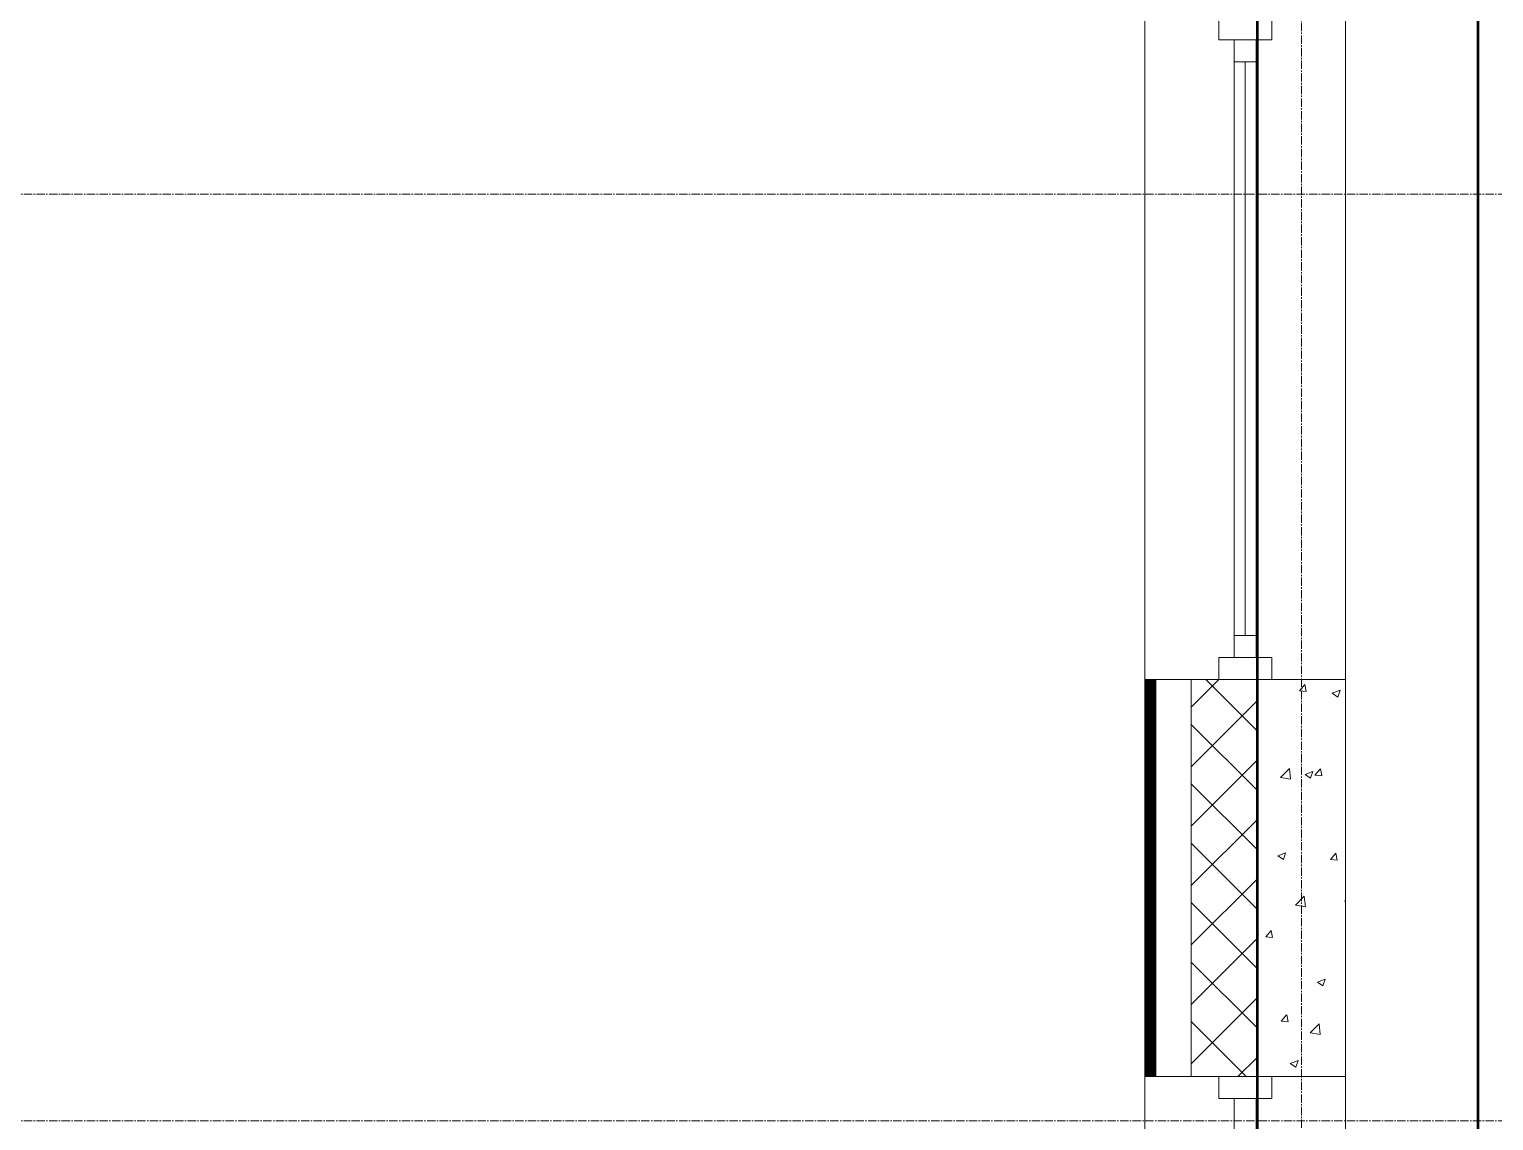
# Model space of a CAD drawing. Header units: millimetres. Extents: x -24360 to 609566, y -391049 to 148426.
# Drawn here: x -2885 to 436, y 72900 to 75374 of the extents above; entities that cross this region are included whole.
import ezdxf

# ---------------------------------------------------------------- set-up
doc = ezdxf.new("R2010")
doc.units = ezdxf.units.MM
doc.linetypes.add('CENTER2', pattern=[28.575, 19.05, -3.175, 3.175, -3.175])
for name, color, linetype, lineweight in [('A-Wall_Материал_Газоблок_Контур', 250, 'Continuous', 0), ('АР_Окна', 4, 'Continuous', 5), ('АР_Стены ПЕНОблок', 52, 'Continuous', 20), ('АР_Тонкая', 254, 'Continuous', 5), ('АР_Утеплитель', 31, 'Continuous', 0), ('АР_Штриховка', 8, 'Continuous', 0)]:
    doc.layers.add(name, color=color, linetype=linetype, lineweight=lineweight)
doc.layers.add('АР_Оси_РД_100', color=7, linetype='Continuous', lineweight=0, true_color=0x525252)
doc.layers.add('РД_Оси_100', color=7, linetype='Continuous', lineweight=0, true_color=0x525252)
doc.layers.add('КР_Балки-0.5', color=60, linetype='Continuous', lineweight=50, plot=False)

# ---------------------------------------------------------------- blocks, each defined once
blk = doc.blocks.new('СОШ_2200_АР_ОСИ_М100_28.05.24')
at = {"layer": 'АР_Оси_РД_100', "linetype": 'CENTER2'}
for p, q in [((0, -6155), (0, 139938.679)), ((-5954.958, 75000), (119910, 75000)), ((-5954.958, 72900), (95715.503, 72900))]:
    blk.add_line(p, q, dxfattribs=at)

msp = doc.modelspace()

# ---------------------------------------------------------------- linework, layer by layer
at = {"layer": 'A-Wall_Материал_Газоблок_Контур', "color": 18, "linetype": 'Continuous', "lineweight": 0, "true_color": 0x000000}
for p, q in [((-355, 75400), (-355, 73900)), ((100, 73900), (100, 75400)), ((-355, 73000), (-355, 70600)), ((100, 70600), (100, 73000))]:
    msp.add_line(p, q, dxfattribs=at)
at = {"layer": 'АР_Окна', "color": 18, "linetype": 'Continuous', "lineweight": 5, "true_color": 0x000000}
for p, q in [((-355, 75400), (-355, 73900)), ((100, 75400), (100, 73900)), ((-152.5, 75300), (-102.5, 75300)), ((-127.5, 75300), (-127.5, 74000)), ((-152.5, 74000), (-102.5, 74000)), ((-355, 73000), (-355, 70600)), ((-67.5, 73000), (-187.5, 73000)), ((-187.5, 73000), (-187.5, 72950)), ((-67.5, 72950), (-67.5, 73000)), ((100, 73000), (100, 70600)), ((-187.5, 72950), (-67.5, 72950)), ((-152.5, 72950), (-102.5, 72950)), ((-152.5, 70650), (-152.5, 72950)), ((-102.5, 72950), (-102.5, 70650))]:
    msp.add_line(p, q, dxfattribs=at)
for points in [[(-67.5, 75350), (-67.5, 75400), (-187.5, 75400), (-187.5, 75350)], [(-152.5, 75350), (-102.5, 75350), (-102.5, 73950), (-152.5, 73950)], [(-67.5, 73950), (-67.5, 73900), (-187.5, 73900), (-187.5, 73950)]]:
    msp.add_lwpolyline(points, close=True, dxfattribs=at)
at = {"layer": 'АР_Стены ПЕНОблок', "color": 18, "linetype": 'Continuous', "lineweight": 20, "true_color": 0x000000}
for p, q in [((100, 73900), (-100, 73900)), ((-100, 73900), (-100, 73000)), ((100, 73000), (100, 73900)), ((-100, 73000), (100, 73000))]:
    msp.add_line(p, q, dxfattribs=at)
at = {"layer": 'АР_Тонкая', "color": 18, "linetype": 'Continuous', "lineweight": 5, "true_color": 0x000000}
for p, q in [((-330, 73900), (-355, 73900)), ((-355, 73900), (-355, 73000)), ((-250, 73900), (-330, 73900)), ((-330, 73900), (-330, 73000)), ((-330, 73000), (-330, 73900)), ((-250, 73000), (-250, 73900)), ((-355, 73000), (-330, 73000)), ((-330, 73000), (-250, 73000))]:
    msp.add_line(p, q, dxfattribs=at)
at = {"layer": 'АР_Утеплитель', "color": 18, "linetype": 'Continuous', "lineweight": 0, "true_color": 0x000000}
for p, q in [((-100, 73900), (-250, 73900)), ((-250, 73900), (-250, 73000)), ((-100, 73000), (-100, 73900)), ((-250, 73000), (-100, 73000))]:
    msp.add_line(p, q, dxfattribs=at)
at = {"layer": 'АР_Штриховка', "color": 18, "linetype": 'Continuous', "lineweight": 0, "true_color": 0x000000}
for p, q in [((-355, 73899), (-330, 73899)), ((-355, 73898), (-330, 73898)), ((-355, 73897), (-330, 73897)), ((-355, 73896), (-330, 73896)), ((-355, 73895), (-330, 73895)), ((-355, 73894), (-330, 73894)), ((-355, 73893), (-330, 73893)), ((-250, 73837.113), (-187.113, 73900)), ((-100, 73783.001), (-216.998, 73900)), ((-355, 73892), (-330, 73892)), ((-355, 73891), (-330, 73891)), ((-355, 73890), (-330, 73890)), ((-355, 73889), (-330, 73889)), ((-355, 73888), (-330, 73888)), ((-355, 73887), (-330, 73887)), ((-355, 73886), (-330, 73886)), ((-355, 73885), (-330, 73885)), ((-355, 73884), (-330, 73884)), ((-355, 73883), (-330, 73883)), ((-355, 73882), (-330, 73882)), ((-355, 73881), (-330, 73881)), ((-355, 73880), (-330, 73880)), ((-355, 73879), (-330, 73879)), ((-355, 73878), (-330, 73878)), ((-355, 73877), (-330, 73877)), ((-355, 73876), (-330, 73876)), ((-355, 73875), (-330, 73875)), ((-355, 73874), (-330, 73874)), ((-355, 73873), (-330, 73873)), ((-355, 73872), (-330, 73872)), ((-355, 73871), (-330, 73871)), ((-355, 73870), (-330, 73870)), ((-355, 73869), (-330, 73869)), ((-355, 73868), (-330, 73868)), ((-355, 73867), (-330, 73867)), ((-355, 73866), (-330, 73866)), ((-355, 73865), (-330, 73865)), ((-355, 73864), (-330, 73864)), ((-355, 73863), (-330, 73863)), ((-355, 73862), (-330, 73862)), ((-355, 73861), (-330, 73861)), ((-355, 73860), (-330, 73860)), ((-4.63, 73873.97), (7.615, 73888.563)), ((-4.63, 73873.969), (10.552, 73872.641)), ((10.728, 73872.673), (7.791, 73888.595)), ((69.949, 73868.836), (82.584, 73860.314)), ((69.971, 73868.884), (87.755, 73875.711)), ((82.591, 73860.312), (87.741, 73875.661)), ((-355, 73859), (-330, 73859)), ((-355, 73858), (-330, 73858)), ((-355, 73857), (-330, 73857)), ((-355, 73856), (-330, 73856)), ((-355, 73855), (-330, 73855)), ((-355, 73854), (-330, 73854)), ((-355, 73853), (-330, 73853)), ((-355, 73852), (-330, 73852)), ((-355, 73851), (-330, 73851)), ((-355, 73850), (-330, 73850)), ((-355, 73849), (-330, 73849)), ((-355, 73848), (-330, 73848)), ((-355, 73847), (-330, 73847)), ((-355, 73846), (-330, 73846)), ((-355, 73845), (-330, 73845)), ((-355, 73844), (-330, 73844)), ((-355, 73843), (-330, 73843)), ((-355, 73842), (-330, 73842)), ((-355, 73841), (-330, 73841)), ((-355, 73840), (-330, 73840)), ((-355, 73839), (-330, 73839)), ((-355, 73838), (-330, 73838)), ((-355, 73837), (-330, 73837)), ((-355, 73836), (-330, 73836)), ((-355, 73835), (-330, 73835)), ((-355, 73834), (-330, 73834)), ((-355, 73833), (-330, 73833)), ((-355, 73832), (-330, 73832)), ((-355, 73831), (-330, 73831)), ((-355, 73830), (-330, 73830)), ((-355, 73829), (-330, 73829)), ((-355, 73828), (-330, 73828)), ((-355, 73827), (-330, 73827)), ((-250, 73702.409), (-100, 73852.409)), ((-355, 73826), (-330, 73826)), ((-355, 73825), (-330, 73825)), ((-355, 73824), (-330, 73824)), ((-355, 73823), (-330, 73823)), ((-355, 73822), (-330, 73822)), ((-355, 73821), (-330, 73821)), ((-355, 73820), (-330, 73820)), ((-355, 73819), (-330, 73819)), ((-355, 73818), (-330, 73818)), ((-355, 73817), (-330, 73817)), ((-355, 73816), (-330, 73816)), ((-355, 73815), (-330, 73815)), ((-355, 73814), (-330, 73814)), ((-355, 73813), (-330, 73813)), ((-355, 73812), (-330, 73812)), ((-355, 73811), (-330, 73811)), ((-355, 73810), (-330, 73810)), ((-355, 73809), (-330, 73809)), ((-355, 73808), (-330, 73808)), ((-355, 73807), (-330, 73807)), ((-355, 73806), (-330, 73806)), ((-355, 73805), (-330, 73805)), ((-355, 73804), (-330, 73804)), ((-355, 73803), (-330, 73803)), ((-355, 73802), (-330, 73802)), ((-355, 73801), (-330, 73801)), ((-355, 73800), (-330, 73800)), ((-355, 73799), (-330, 73799)), ((-355, 73798), (-330, 73798)), ((-355, 73797), (-330, 73797)), ((-355, 73796), (-330, 73796)), ((-355, 73795), (-330, 73795)), ((-355, 73794), (-330, 73794)), ((-100, 73648.298), (-250, 73798.298)), ((-355, 73793), (-330, 73793)), ((-355, 73792), (-330, 73792)), ((-355, 73791), (-330, 73791)), ((-355, 73790), (-330, 73790)), ((-355, 73789), (-330, 73789)), ((-355, 73788), (-330, 73788)), ((-355, 73787), (-330, 73787)), ((-355, 73786), (-330, 73786)), ((-355, 73785), (-330, 73785)), ((-355, 73784), (-330, 73784)), ((-355, 73783), (-330, 73783)), ((-355, 73782), (-330, 73782)), ((-355, 73781), (-330, 73781)), ((-355, 73780), (-330, 73780)), ((-355, 73779), (-330, 73779)), ((-355, 73778), (-330, 73778)), ((-355, 73777), (-330, 73777)), ((-355, 73776), (-330, 73776)), ((-355, 73775), (-330, 73775)), ((-355, 73774), (-330, 73774)), ((-355, 73773), (-330, 73773)), ((-355, 73772), (-330, 73772)), ((-355, 73771), (-330, 73771)), ((-355, 73770), (-330, 73770)), ((-355, 73769), (-330, 73769)), ((-355, 73768), (-330, 73768)), ((-355, 73767), (-330, 73767)), ((-355, 73766), (-330, 73766)), ((-355, 73765), (-330, 73765)), ((-355, 73764), (-330, 73764)), ((-355, 73763), (-330, 73763)), ((-355, 73762), (-330, 73762)), ((-355, 73761), (-330, 73761)), ((-355, 73760), (-330, 73760)), ((-355, 73759), (-330, 73759)), ((-355, 73758), (-330, 73758)), ((-355, 73757), (-330, 73757)), ((-355, 73756), (-330, 73756)), ((-355, 73755), (-330, 73755)), ((-355, 73754), (-330, 73754)), ((-355, 73753), (-330, 73753)), ((-355, 73752), (-330, 73752)), ((-355, 73751), (-330, 73751)), ((-355, 73750), (-330, 73750)), ((-355, 73749), (-330, 73749)), ((-355, 73748), (-330, 73748)), ((-355, 73747), (-330, 73747)), ((-355, 73746), (-330, 73746)), ((-355, 73745), (-330, 73745)), ((-355, 73744), (-330, 73744)), ((-355, 73743), (-330, 73743)), ((-355, 73742), (-330, 73742)), ((-355, 73741), (-330, 73741)), ((-355, 73740), (-330, 73740)), ((-355, 73739), (-330, 73739)), ((-355, 73738), (-330, 73738)), ((-355, 73737), (-330, 73737)), ((-355, 73736), (-330, 73736)), ((-355, 73735), (-330, 73735)), ((-355, 73734), (-330, 73734)), ((-355, 73733), (-330, 73733)), ((-355, 73732), (-330, 73732)), ((-355, 73731), (-330, 73731)), ((-355, 73730), (-330, 73730)), ((-355, 73729), (-330, 73729)), ((-355, 73728), (-330, 73728)), ((-355, 73727), (-330, 73727)), ((-355, 73726), (-330, 73726)), ((-355, 73725), (-330, 73725)), ((-355, 73724), (-330, 73724)), ((-355, 73723), (-330, 73723)), ((-355, 73722), (-330, 73722)), ((-355, 73721), (-330, 73721)), ((-355, 73720), (-330, 73720)), ((-355, 73719), (-330, 73719)), ((-355, 73718), (-330, 73718)), ((-355, 73717), (-330, 73717)), ((-355, 73716), (-330, 73716)), ((-355, 73715), (-330, 73715)), ((-355, 73714), (-330, 73714)), ((-355, 73713), (-330, 73713)), ((-355, 73712), (-330, 73712)), ((-355, 73711), (-330, 73711)), ((-355, 73710), (-330, 73710)), ((-355, 73709), (-330, 73709)), ((-355, 73708), (-330, 73708)), ((-355, 73707), (-330, 73707)), ((-355, 73706), (-330, 73706)), ((-355, 73705), (-330, 73705)), ((-355, 73704), (-330, 73704)), ((-355, 73703), (-330, 73703)), ((-355, 73702), (-330, 73702)), ((-355, 73701), (-330, 73701)), ((-355, 73700), (-330, 73700)), ((-355, 73699), (-330, 73699)), ((-355, 73698), (-330, 73698)), ((-355, 73697), (-330, 73697)), ((-355, 73696), (-330, 73696)), ((-355, 73695), (-330, 73695)), ((-355, 73694), (-330, 73694)), ((-250, 73567.705), (-100, 73717.705)), ((-47.272, 73677.775), (-27.488, 73698.394)), ((-24.636, 73674.276), (-27.442, 73698.399)), ((30.614, 73682.913), (42.859, 73697.506)), ((45.971, 73681.616), (43.034, 73697.538)), ((-355, 73693), (-330, 73693)), ((-355, 73692), (-330, 73692)), ((-355, 73691), (-330, 73691)), ((-355, 73690), (-330, 73690)), ((-355, 73689), (-330, 73689)), ((-355, 73688), (-330, 73688)), ((-355, 73687), (-330, 73687)), ((-355, 73686), (-330, 73686)), ((-355, 73685), (-330, 73685)), ((-355, 73684), (-330, 73684)), ((-355, 73683), (-330, 73683)), ((-355, 73682), (-330, 73682)), ((-355, 73681), (-330, 73681)), ((-355, 73680), (-330, 73680)), ((-355, 73679), (-330, 73679)), ((-355, 73678), (-330, 73678)), ((-355, 73677), (-330, 73677)), ((-355, 73676), (-330, 73676)), ((-355, 73675), (-330, 73675)), ((-355, 73674), (-330, 73674)), ((-355, 73673), (-330, 73673)), ((-355, 73672), (-330, 73672)), ((-355, 73671), (-330, 73671)), ((-355, 73670), (-330, 73670)), ((-355, 73669), (-330, 73669)), ((-355, 73668), (-330, 73668)), ((-355, 73667), (-330, 73667)), ((-355, 73666), (-330, 73666)), ((-355, 73665), (-330, 73665)), ((-355, 73664), (-330, 73664)), ((-355, 73663), (-330, 73663)), ((-355, 73662), (-330, 73662)), ((-355, 73661), (-330, 73661)), ((-100, 73513.594), (-250, 73663.594)), ((-47.238, 73677.704), (-24.648, 73674.2)), ((8.147, 73684.648), (20.782, 73676.126)), ((8.169, 73684.696), (25.953, 73691.523)), ((20.788, 73676.124), (25.939, 73691.473)), ((30.614, 73682.912), (45.796, 73681.584)), ((-355, 73660), (-330, 73660)), ((-355, 73659), (-330, 73659)), ((-355, 73658), (-330, 73658)), ((-355, 73657), (-330, 73657)), ((-355, 73656), (-330, 73656)), ((-355, 73655), (-330, 73655)), ((-355, 73654), (-330, 73654)), ((-355, 73653), (-330, 73653)), ((-355, 73652), (-330, 73652)), ((-355, 73651), (-330, 73651)), ((-355, 73650), (-330, 73650)), ((-355, 73649), (-330, 73649)), ((-355, 73648), (-330, 73648)), ((-355, 73647), (-330, 73647)), ((-355, 73646), (-330, 73646)), ((-355, 73645), (-330, 73645)), ((-355, 73644), (-330, 73644)), ((-355, 73643), (-330, 73643)), ((-355, 73642), (-330, 73642)), ((-355, 73641), (-330, 73641)), ((-355, 73640), (-330, 73640)), ((-355, 73639), (-330, 73639)), ((-355, 73638), (-330, 73638)), ((-355, 73637), (-330, 73637)), ((-355, 73636), (-330, 73636)), ((-355, 73635), (-330, 73635)), ((-355, 73634), (-330, 73634)), ((-355, 73633), (-330, 73633)), ((-355, 73632), (-330, 73632)), ((-355, 73631), (-330, 73631)), ((-355, 73630), (-330, 73630)), ((-355, 73629), (-330, 73629)), ((-355, 73628), (-330, 73628)), ((-355, 73627), (-330, 73627)), ((-355, 73626), (-330, 73626)), ((-355, 73625), (-330, 73625)), ((-355, 73624), (-330, 73624)), ((-355, 73623), (-330, 73623)), ((-355, 73622), (-330, 73622)), ((-355, 73621), (-330, 73621)), ((-355, 73620), (-330, 73620)), ((-355, 73619), (-330, 73619)), ((-355, 73618), (-330, 73618)), ((-355, 73617), (-330, 73617)), ((-355, 73616), (-330, 73616)), ((-355, 73615), (-330, 73615)), ((-355, 73614), (-330, 73614)), ((-355, 73613), (-330, 73613)), ((-355, 73612), (-330, 73612)), ((-355, 73611), (-330, 73611)), ((-355, 73610), (-330, 73610)), ((-355, 73609), (-330, 73609)), ((-355, 73608), (-330, 73608)), ((-355, 73607), (-330, 73607)), ((-355, 73606), (-330, 73606)), ((-355, 73605), (-330, 73605)), ((-355, 73604), (-330, 73604)), ((-355, 73603), (-330, 73603)), ((-355, 73602), (-330, 73602)), ((-355, 73601), (-330, 73601)), ((-355, 73600), (-330, 73600)), ((-355, 73599), (-330, 73599)), ((-355, 73598), (-330, 73598)), ((-355, 73597), (-330, 73597)), ((-355, 73596), (-330, 73596)), ((-355, 73595), (-330, 73595)), ((-355, 73594), (-330, 73594)), ((-355, 73593), (-330, 73593)), ((-355, 73592), (-330, 73592)), ((-355, 73591), (-330, 73591)), ((-355, 73590), (-330, 73590)), ((-355, 73589), (-330, 73589)), ((-355, 73588), (-330, 73588)), ((-355, 73587), (-330, 73587)), ((-355, 73586), (-330, 73586)), ((-355, 73585), (-330, 73585)), ((-355, 73584), (-330, 73584)), ((-355, 73583), (-330, 73583)), ((-355, 73582), (-330, 73582)), ((-355, 73581), (-330, 73581)), ((-355, 73580), (-330, 73580)), ((-355, 73579), (-330, 73579)), ((-355, 73578), (-330, 73578)), ((-355, 73577), (-330, 73577)), ((-355, 73576), (-330, 73576)), ((-355, 73575), (-330, 73575)), ((-355, 73574), (-330, 73574)), ((-355, 73573), (-330, 73573)), ((-355, 73572), (-330, 73572)), ((-355, 73571), (-330, 73571)), ((-355, 73570), (-330, 73570)), ((-355, 73569), (-330, 73569)), ((-355, 73568), (-330, 73568)), ((-355, 73567), (-330, 73567)), ((-355, 73566), (-330, 73566)), ((-355, 73565), (-330, 73565)), ((-355, 73564), (-330, 73564)), ((-355, 73563), (-330, 73563)), ((-355, 73562), (-330, 73562)), ((-355, 73561), (-330, 73561)), ((-250, 73433.001), (-100, 73583.001)), ((-355, 73560), (-330, 73560)), ((-355, 73559), (-330, 73559)), ((-355, 73558), (-330, 73558)), ((-355, 73557), (-330, 73557)), ((-355, 73556), (-330, 73556)), ((-355, 73555), (-330, 73555)), ((-355, 73554), (-330, 73554)), ((-355, 73553), (-330, 73553)), ((-355, 73552), (-330, 73552)), ((-355, 73551), (-330, 73551)), ((-355, 73550), (-330, 73550)), ((-355, 73549), (-330, 73549)), ((-355, 73548), (-330, 73548)), ((-355, 73547), (-330, 73547)), ((-355, 73546), (-330, 73546)), ((-355, 73545), (-330, 73545)), ((-355, 73544), (-330, 73544)), ((-355, 73543), (-330, 73543)), ((-355, 73542), (-330, 73542)), ((-355, 73541), (-330, 73541)), ((-355, 73540), (-330, 73540)), ((-355, 73539), (-330, 73539)), ((-355, 73538), (-330, 73538)), ((-355, 73537), (-330, 73537)), ((-355, 73536), (-330, 73536)), ((-355, 73535), (-330, 73535)), ((-355, 73534), (-330, 73534)), ((-355, 73533), (-330, 73533)), ((-355, 73532), (-330, 73532)), ((-355, 73531), (-330, 73531)), ((-355, 73530), (-330, 73530)), ((-355, 73529), (-330, 73529)), ((-355, 73528), (-330, 73528)), ((-100, 73378.89), (-250, 73528.89)), ((-355, 73527), (-330, 73527)), ((-355, 73526), (-330, 73526)), ((-355, 73525), (-330, 73525)), ((-355, 73524), (-330, 73524)), ((-355, 73523), (-330, 73523)), ((-355, 73522), (-330, 73522)), ((-355, 73521), (-330, 73521)), ((-355, 73520), (-330, 73520)), ((-355, 73519), (-330, 73519)), ((-355, 73518), (-330, 73518)), ((-355, 73517), (-330, 73517)), ((-355, 73516), (-330, 73516)), ((-355, 73515), (-330, 73515)), ((-355, 73514), (-330, 73514)), ((-355, 73513), (-330, 73513)), ((-355, 73512), (-330, 73512)), ((-355, 73511), (-330, 73511)), ((-355, 73510), (-330, 73510)), ((-355, 73509), (-330, 73509)), ((-355, 73508), (-330, 73508)), ((-355, 73507), (-330, 73507)), ((-355, 73506), (-330, 73506)), ((-355, 73505), (-330, 73505)), ((-355, 73504), (-330, 73504)), ((-355, 73503), (-330, 73503)), ((-355, 73502), (-330, 73502)), ((-355, 73501), (-330, 73501)), ((-355, 73500), (-330, 73500)), ((-355, 73499), (-330, 73499)), ((-355, 73498), (-330, 73498)), ((-355, 73497), (-330, 73497)), ((-355, 73496), (-330, 73496)), ((-355, 73495), (-330, 73495)), ((-53.655, 73500.46), (-41.02, 73491.938)), ((-53.633, 73500.508), (-35.849, 73507.334)), ((-41.014, 73491.936), (-35.863, 73507.285)), ((65.857, 73491.856), (78.102, 73506.449)), ((81.214, 73490.559), (78.277, 73506.481)), ((-355, 73494), (-330, 73494)), ((-355, 73493), (-330, 73493)), ((-355, 73492), (-330, 73492)), ((-355, 73491), (-330, 73491)), ((-355, 73490), (-330, 73490)), ((-355, 73489), (-330, 73489)), ((-355, 73488), (-330, 73488)), ((-355, 73487), (-330, 73487)), ((-355, 73486), (-330, 73486)), ((-355, 73485), (-330, 73485)), ((-355, 73484), (-330, 73484)), ((-355, 73483), (-330, 73483)), ((-355, 73482), (-330, 73482)), ((-355, 73481), (-330, 73481)), ((-355, 73480), (-330, 73480)), ((-355, 73479), (-330, 73479)), ((-355, 73478), (-330, 73478)), ((-355, 73477), (-330, 73477)), ((-355, 73476), (-330, 73476)), ((-355, 73475), (-330, 73475)), ((-355, 73474), (-330, 73474)), ((-355, 73473), (-330, 73473)), ((-355, 73472), (-330, 73472)), ((-355, 73471), (-330, 73471)), ((-355, 73470), (-330, 73470)), ((-355, 73469), (-330, 73469)), ((-355, 73468), (-330, 73468)), ((-355, 73467), (-330, 73467)), ((-355, 73466), (-330, 73466)), ((-355, 73465), (-330, 73465)), ((-355, 73464), (-330, 73464)), ((-355, 73463), (-330, 73463)), ((-355, 73462), (-330, 73462)), ((-355, 73461), (-330, 73461)), ((65.857, 73491.855), (81.039, 73490.527)), ((-355, 73460), (-330, 73460)), ((-355, 73459), (-330, 73459)), ((-355, 73458), (-330, 73458)), ((-355, 73457), (-330, 73457)), ((-355, 73456), (-330, 73456)), ((-355, 73455), (-330, 73455)), ((-355, 73454), (-330, 73454)), ((-355, 73453), (-330, 73453)), ((-355, 73452), (-330, 73452)), ((-355, 73451), (-330, 73451)), ((-355, 73450), (-330, 73450)), ((-355, 73449), (-330, 73449)), ((-355, 73448), (-330, 73448)), ((-355, 73447), (-330, 73447)), ((-355, 73446), (-330, 73446)), ((-355, 73445), (-330, 73445)), ((-355, 73444), (-330, 73444)), ((-355, 73443), (-330, 73443)), ((-355, 73442), (-330, 73442)), ((-355, 73441), (-330, 73441)), ((-355, 73440), (-330, 73440)), ((-355, 73439), (-330, 73439)), ((-355, 73438), (-330, 73438)), ((-355, 73437), (-330, 73437)), ((-355, 73436), (-330, 73436)), ((-355, 73435), (-330, 73435)), ((-355, 73434), (-330, 73434)), ((-355, 73433), (-330, 73433)), ((-355, 73432), (-330, 73432)), ((-355, 73431), (-330, 73431)), ((-355, 73430), (-330, 73430)), ((-355, 73429), (-330, 73429)), ((-355, 73428), (-330, 73428)), ((-250, 73298.298), (-100, 73448.298)), ((-355, 73427), (-330, 73427)), ((-355, 73426), (-330, 73426)), ((-355, 73425), (-330, 73425)), ((-355, 73424), (-330, 73424)), ((-355, 73423), (-330, 73423)), ((-355, 73422), (-330, 73422)), ((-355, 73421), (-330, 73421)), ((-355, 73420), (-330, 73420)), ((-355, 73419), (-330, 73419)), ((-355, 73418), (-330, 73418)), ((-355, 73417), (-330, 73417)), ((-355, 73416), (-330, 73416)), ((-355, 73415), (-330, 73415)), ((-355, 73414), (-330, 73414)), ((-355, 73413), (-330, 73413)), ((-355, 73412), (-330, 73412)), ((-355, 73411), (-330, 73411)), ((-355, 73410), (-330, 73410)), ((-355, 73409), (-330, 73409)), ((-355, 73408), (-330, 73408)), ((-355, 73407), (-330, 73407)), ((-355, 73406), (-330, 73406)), ((-355, 73405), (-330, 73405)), ((-355, 73404), (-330, 73404)), ((-355, 73403), (-330, 73403)), ((-355, 73402), (-330, 73402)), ((-355, 73401), (-330, 73401)), ((-355, 73400), (-330, 73400)), ((-355, 73399), (-330, 73399)), ((-355, 73398), (-330, 73398)), ((-355, 73397), (-330, 73397)), ((-355, 73396), (-330, 73396)), ((-355, 73395), (-330, 73395)), ((-13.597, 73388.306), (6.187, 73408.925)), ((9.038, 73384.808), (6.232, 73408.93)), ((97.96, 73398.195), (100, 73396.819)), ((97.981, 73398.242), (100, 73399.017)), ((-355, 73394), (-330, 73394)), ((-355, 73393), (-330, 73393)), ((-355, 73392), (-330, 73392)), ((-355, 73391), (-330, 73391)), ((-355, 73390), (-330, 73390)), ((-355, 73389), (-330, 73389)), ((-355, 73388), (-330, 73388)), ((-355, 73387), (-330, 73387)), ((-355, 73386), (-330, 73386)), ((-355, 73385), (-330, 73385)), ((-355, 73384), (-330, 73384)), ((-355, 73383), (-330, 73383)), ((-355, 73382), (-330, 73382)), ((-355, 73381), (-330, 73381)), ((-355, 73380), (-330, 73380)), ((-355, 73379), (-330, 73379)), ((-355, 73378), (-330, 73378)), ((-355, 73377), (-330, 73377)), ((-355, 73376), (-330, 73376)), ((-355, 73375), (-330, 73375)), ((-355, 73374), (-330, 73374)), ((-355, 73373), (-330, 73373)), ((-355, 73372), (-330, 73372)), ((-355, 73371), (-330, 73371)), ((-355, 73370), (-330, 73370)), ((-355, 73369), (-330, 73369)), ((-355, 73368), (-330, 73368)), ((-355, 73367), (-330, 73367)), ((-355, 73366), (-330, 73366)), ((-355, 73365), (-330, 73365)), ((-355, 73364), (-330, 73364)), ((-355, 73363), (-330, 73363)), ((-355, 73362), (-330, 73362)), ((-100, 73244.186), (-250, 73394.186)), ((-13.563, 73388.235), (9.027, 73384.732)), ((-355, 73361), (-330, 73361)), ((-355, 73360), (-330, 73360)), ((-355, 73359), (-330, 73359)), ((-355, 73358), (-330, 73358)), ((-355, 73357), (-330, 73357)), ((-355, 73356), (-330, 73356)), ((-355, 73355), (-330, 73355)), ((-355, 73354), (-330, 73354)), ((-355, 73353), (-330, 73353)), ((-355, 73352), (-330, 73352)), ((-355, 73351), (-330, 73351)), ((-355, 73350), (-330, 73350)), ((-355, 73349), (-330, 73349)), ((-355, 73348), (-330, 73348)), ((-355, 73347), (-330, 73347)), ((-355, 73346), (-330, 73346)), ((-355, 73345), (-330, 73345)), ((-355, 73344), (-330, 73344)), ((-355, 73343), (-330, 73343)), ((-355, 73342), (-330, 73342)), ((-355, 73341), (-330, 73341)), ((-355, 73340), (-330, 73340)), ((-355, 73339), (-330, 73339)), ((-355, 73338), (-330, 73338)), ((-355, 73337), (-330, 73337)), ((-355, 73336), (-330, 73336)), ((-355, 73335), (-330, 73335)), ((-355, 73334), (-330, 73334)), ((-355, 73333), (-330, 73333)), ((-355, 73332), (-330, 73332)), ((-355, 73331), (-330, 73331)), ((-355, 73330), (-330, 73330)), ((-355, 73329), (-330, 73329)), ((-81.084, 73316.738), (-68.839, 73331.331)), ((-65.727, 73315.442), (-68.664, 73331.363)), ((-355, 73328), (-330, 73328)), ((-355, 73327), (-330, 73327)), ((-355, 73326), (-330, 73326)), ((-355, 73325), (-330, 73325)), ((-355, 73324), (-330, 73324)), ((-355, 73323), (-330, 73323)), ((-355, 73322), (-330, 73322)), ((-355, 73321), (-330, 73321)), ((-355, 73320), (-330, 73320)), ((-355, 73319), (-330, 73319)), ((-355, 73318), (-330, 73318)), ((-355, 73317), (-330, 73317)), ((-355, 73316), (-330, 73316)), ((-355, 73315), (-330, 73315)), ((-355, 73314), (-330, 73314)), ((-355, 73313), (-330, 73313)), ((-355, 73312), (-330, 73312)), ((-355, 73311), (-330, 73311)), ((-355, 73310), (-330, 73310)), ((-355, 73309), (-330, 73309)), ((-355, 73308), (-330, 73308)), ((-355, 73307), (-330, 73307)), ((-355, 73306), (-330, 73306)), ((-355, 73305), (-330, 73305)), ((-355, 73304), (-330, 73304)), ((-355, 73303), (-330, 73303)), ((-355, 73302), (-330, 73302)), ((-355, 73301), (-330, 73301)), ((-355, 73300), (-330, 73300)), ((-355, 73299), (-330, 73299)), ((-355, 73298), (-330, 73298)), ((-355, 73297), (-330, 73297)), ((-355, 73296), (-330, 73296)), ((-355, 73295), (-330, 73295)), ((-250, 73163.594), (-100, 73313.594)), ((-100, 73322.245), (-97.651, 73323.146)), ((-100, 73316.139), (-97.665, 73323.097)), ((-81.084, 73316.738), (-65.902, 73315.409)), ((-355, 73294), (-330, 73294)), ((-355, 73293), (-330, 73293)), ((-355, 73292), (-330, 73292)), ((-355, 73291), (-330, 73291)), ((-355, 73290), (-330, 73290)), ((-355, 73289), (-330, 73289)), ((-355, 73288), (-330, 73288)), ((-355, 73287), (-330, 73287)), ((-355, 73286), (-330, 73286)), ((-355, 73285), (-330, 73285)), ((-355, 73284), (-330, 73284)), ((-355, 73283), (-330, 73283)), ((-355, 73282), (-330, 73282)), ((-355, 73281), (-330, 73281)), ((-355, 73280), (-330, 73280)), ((-355, 73279), (-330, 73279)), ((-355, 73278), (-330, 73278)), ((-355, 73277), (-330, 73277)), ((-355, 73276), (-330, 73276)), ((-355, 73275), (-330, 73275)), ((-355, 73274), (-330, 73274)), ((-355, 73273), (-330, 73273)), ((-355, 73272), (-330, 73272)), ((-355, 73271), (-330, 73271)), ((-355, 73270), (-330, 73270)), ((-355, 73269), (-330, 73269)), ((-355, 73268), (-330, 73268)), ((-355, 73267), (-330, 73267)), ((-355, 73266), (-330, 73266)), ((-355, 73265), (-330, 73265)), ((-355, 73264), (-330, 73264)), ((-355, 73263), (-330, 73263)), ((-355, 73262), (-330, 73262)), ((-355, 73261), (-330, 73261)), ((-355, 73260), (-330, 73260)), ((-355, 73259), (-330, 73259)), ((-355, 73258), (-330, 73258)), ((-355, 73257), (-330, 73257)), ((-355, 73256), (-330, 73256)), ((-355, 73255), (-330, 73255)), ((-355, 73254), (-330, 73254)), ((-355, 73253), (-330, 73253)), ((-355, 73252), (-330, 73252)), ((-355, 73251), (-330, 73251)), ((-355, 73250), (-330, 73250)), ((-355, 73249), (-330, 73249)), ((-355, 73248), (-330, 73248)), ((-355, 73247), (-330, 73247)), ((-355, 73246), (-330, 73246)), ((-355, 73245), (-330, 73245)), ((-355, 73244), (-330, 73244)), ((-355, 73243), (-330, 73243)), ((-355, 73242), (-330, 73242)), ((-355, 73241), (-330, 73241)), ((-355, 73240), (-330, 73240)), ((-355, 73239), (-330, 73239)), ((-355, 73238), (-330, 73238)), ((-355, 73237), (-330, 73237)), ((-355, 73236), (-330, 73236)), ((-355, 73235), (-330, 73235)), ((-355, 73234), (-330, 73234)), ((-355, 73233), (-330, 73233)), ((-355, 73232), (-330, 73232)), ((-355, 73231), (-330, 73231)), ((-355, 73230), (-330, 73230)), ((-355, 73229), (-330, 73229)), ((-100, 73109.482), (-250, 73259.482)), ((-355, 73228), (-330, 73228)), ((-355, 73227), (-330, 73227)), ((-355, 73226), (-330, 73226)), ((-355, 73225), (-330, 73225)), ((-355, 73224), (-330, 73224)), ((-355, 73223), (-330, 73223)), ((-355, 73222), (-330, 73222)), ((-355, 73221), (-330, 73221)), ((-355, 73220), (-330, 73220)), ((-355, 73219), (-330, 73219)), ((-355, 73218), (-330, 73218)), ((-355, 73217), (-330, 73217)), ((-355, 73216), (-330, 73216)), ((-355, 73215), (-330, 73215)), ((-355, 73214), (-330, 73214)), ((-355, 73213), (-330, 73213)), ((-355, 73212), (-330, 73212)), ((-355, 73211), (-330, 73211)), ((-355, 73210), (-330, 73210)), ((-355, 73209), (-330, 73209)), ((-355, 73208), (-330, 73208)), ((-355, 73207), (-330, 73207)), ((-355, 73206), (-330, 73206)), ((-355, 73205), (-330, 73205)), ((-355, 73204), (-330, 73204)), ((-355, 73203), (-330, 73203)), ((-355, 73202), (-330, 73202)), ((-355, 73201), (-330, 73201)), ((-355, 73200), (-330, 73200)), ((-355, 73199), (-330, 73199)), ((-355, 73198), (-330, 73198)), ((-355, 73197), (-330, 73197)), ((-355, 73196), (-330, 73196)), ((36.158, 73214.007), (48.792, 73205.485)), ((36.179, 73214.054), (53.964, 73220.881)), ((48.799, 73205.483), (53.949, 73220.832)), ((-355, 73195), (-330, 73195)), ((-355, 73194), (-330, 73194)), ((-355, 73193), (-330, 73193)), ((-355, 73192), (-330, 73192)), ((-355, 73191), (-330, 73191)), ((-355, 73190), (-330, 73190)), ((-355, 73189), (-330, 73189)), ((-355, 73188), (-330, 73188)), ((-355, 73187), (-330, 73187)), ((-355, 73186), (-330, 73186)), ((-355, 73185), (-330, 73185)), ((-355, 73184), (-330, 73184)), ((-355, 73183), (-330, 73183)), ((-355, 73182), (-330, 73182)), ((-355, 73181), (-330, 73181)), ((-355, 73180), (-330, 73180)), ((-355, 73179), (-330, 73179)), ((-355, 73178), (-330, 73178)), ((-355, 73177), (-330, 73177)), ((-355, 73176), (-330, 73176)), ((-355, 73175), (-330, 73175)), ((-355, 73174), (-330, 73174)), ((-355, 73173), (-330, 73173)), ((-355, 73172), (-330, 73172)), ((-355, 73171), (-330, 73171)), ((-355, 73170), (-330, 73170)), ((-355, 73169), (-330, 73169)), ((-355, 73168), (-330, 73168)), ((-355, 73167), (-330, 73167)), ((-355, 73166), (-330, 73166)), ((-355, 73165), (-330, 73165)), ((-355, 73164), (-330, 73164)), ((-355, 73163), (-330, 73163)), ((-250, 73028.89), (-100, 73178.89)), ((-355, 73162), (-330, 73162)), ((-355, 73161), (-330, 73161)), ((-355, 73160), (-330, 73160)), ((-355, 73159), (-330, 73159)), ((-355, 73158), (-330, 73158)), ((-355, 73157), (-330, 73157)), ((-355, 73156), (-330, 73156)), ((-355, 73155), (-330, 73155)), ((-355, 73154), (-330, 73154)), ((-355, 73153), (-330, 73153)), ((-355, 73152), (-330, 73152)), ((-355, 73151), (-330, 73151)), ((-355, 73150), (-330, 73150)), ((-355, 73149), (-330, 73149)), ((-355, 73148), (-330, 73148)), ((-355, 73147), (-330, 73147)), ((-355, 73146), (-330, 73146)), ((-355, 73145), (-330, 73145)), ((-355, 73144), (-330, 73144)), ((-355, 73143), (-330, 73143)), ((-355, 73142), (-330, 73142)), ((-355, 73141), (-330, 73141)), ((-355, 73140), (-330, 73140)), ((-355, 73139), (-330, 73139)), ((-355, 73138), (-330, 73138)), ((-355, 73137), (-330, 73137)), ((-355, 73136), (-330, 73136)), ((-355, 73135), (-330, 73135)), ((-355, 73134), (-330, 73134)), ((-355, 73133), (-330, 73133)), ((-355, 73132), (-330, 73132)), ((-355, 73131), (-330, 73131)), ((-355, 73130), (-330, 73130)), ((-355, 73129), (-330, 73129)), ((-45.841, 73125.681), (-33.596, 73140.275)), ((-30.484, 73124.385), (-33.421, 73140.306)), ((-355, 73128), (-330, 73128)), ((-355, 73127), (-330, 73127)), ((-355, 73126), (-330, 73126)), ((-355, 73125), (-330, 73125)), ((-355, 73124), (-330, 73124)), ((-355, 73123), (-330, 73123)), ((-355, 73122), (-330, 73122)), ((-355, 73121), (-330, 73121)), ((-355, 73120), (-330, 73120)), ((-355, 73119), (-330, 73119)), ((-355, 73118), (-330, 73118)), ((-355, 73117), (-330, 73117)), ((-355, 73116), (-330, 73116)), ((-355, 73115), (-330, 73115)), ((-355, 73114), (-330, 73114)), ((-355, 73113), (-330, 73113)), ((-355, 73112), (-330, 73112)), ((-355, 73111), (-330, 73111)), ((-355, 73110), (-330, 73110)), ((-355, 73109), (-330, 73109)), ((-355, 73108), (-330, 73108)), ((-355, 73107), (-330, 73107)), ((-355, 73106), (-330, 73106)), ((-355, 73105), (-330, 73105)), ((-355, 73104), (-330, 73104)), ((-355, 73103), (-330, 73103)), ((-355, 73102), (-330, 73102)), ((-355, 73101), (-330, 73101)), ((-355, 73100), (-330, 73100)), ((-355, 73099), (-330, 73099)), ((-355, 73098), (-330, 73098)), ((-355, 73097), (-330, 73097)), ((-355, 73096), (-330, 73096)), ((-125.221, 73000), (-250, 73124.778)), ((-45.841, 73125.681), (-30.659, 73124.353)), ((20.078, 73098.838), (39.862, 73119.457)), ((20.112, 73098.767), (42.701, 73095.264)), ((42.713, 73095.34), (39.907, 73119.462)), ((-355, 73095), (-330, 73095)), ((-355, 73094), (-330, 73094)), ((-355, 73093), (-330, 73093)), ((-355, 73092), (-330, 73092)), ((-355, 73091), (-330, 73091)), ((-355, 73090), (-330, 73090)), ((-355, 73089), (-330, 73089)), ((-355, 73088), (-330, 73088)), ((-355, 73087), (-330, 73087)), ((-355, 73086), (-330, 73086)), ((-355, 73085), (-330, 73085)), ((-355, 73084), (-330, 73084)), ((-355, 73083), (-330, 73083)), ((-355, 73082), (-330, 73082)), ((-355, 73081), (-330, 73081)), ((-355, 73080), (-330, 73080)), ((-355, 73079), (-330, 73079)), ((-355, 73078), (-330, 73078)), ((-355, 73077), (-330, 73077)), ((-355, 73076), (-330, 73076)), ((-355, 73075), (-330, 73075)), ((-355, 73074), (-330, 73074)), ((-355, 73073), (-330, 73073)), ((-355, 73072), (-330, 73072)), ((-355, 73071), (-330, 73071)), ((-355, 73070), (-330, 73070)), ((-355, 73069), (-330, 73069)), ((-355, 73068), (-330, 73068)), ((-355, 73067), (-330, 73067)), ((-355, 73066), (-330, 73066)), ((-355, 73065), (-330, 73065)), ((-355, 73064), (-330, 73064)), ((-355, 73063), (-330, 73063)), ((-355, 73062), (-330, 73062)), ((-355, 73061), (-330, 73061)), ((-355, 73060), (-330, 73060)), ((-355, 73059), (-330, 73059)), ((-355, 73058), (-330, 73058)), ((-355, 73057), (-330, 73057)), ((-355, 73056), (-330, 73056)), ((-355, 73055), (-330, 73055)), ((-355, 73054), (-330, 73054)), ((-355, 73053), (-330, 73053)), ((-355, 73052), (-330, 73052)), ((-355, 73051), (-330, 73051)), ((-355, 73050), (-330, 73050)), ((-355, 73049), (-330, 73049)), ((-355, 73048), (-330, 73048)), ((-355, 73047), (-330, 73047)), ((-355, 73046), (-330, 73046)), ((-355, 73045), (-330, 73045)), ((-355, 73044), (-330, 73044)), ((-355, 73043), (-330, 73043)), ((-355, 73042), (-330, 73042)), ((-355, 73041), (-330, 73041)), ((-355, 73040), (-330, 73040)), ((-355, 73039), (-330, 73039)), ((-355, 73038), (-330, 73038)), ((-355, 73037), (-330, 73037)), ((-355, 73036), (-330, 73036)), ((-355, 73035), (-330, 73035)), ((-355, 73034), (-330, 73034)), ((-355, 73033), (-330, 73033)), ((-355, 73032), (-330, 73032)), ((-355, 73031), (-330, 73031)), ((-355, 73030), (-330, 73030)), ((-144.186, 73000), (-100, 73044.186)), ((-25.644, 73029.819), (-13.01, 73021.297)), ((-25.623, 73029.866), (-7.839, 73036.693)), ((-13.003, 73021.295), (-7.853, 73036.644)), ((-355, 73029), (-330, 73029)), ((-355, 73028), (-330, 73028)), ((-355, 73027), (-330, 73027)), ((-355, 73026), (-330, 73026)), ((-355, 73025), (-330, 73025)), ((-355, 73024), (-330, 73024)), ((-355, 73023), (-330, 73023)), ((-355, 73022), (-330, 73022)), ((-355, 73021), (-330, 73021)), ((-355, 73020), (-330, 73020)), ((-355, 73019), (-330, 73019)), ((-355, 73018), (-330, 73018)), ((-355, 73017), (-330, 73017)), ((-355, 73016), (-330, 73016)), ((-355, 73015), (-330, 73015)), ((-355, 73014), (-330, 73014)), ((-355, 73013), (-330, 73013)), ((-355, 73012), (-330, 73012)), ((-355, 73011), (-330, 73011)), ((-355, 73010), (-330, 73010)), ((-355, 73009), (-330, 73009)), ((-355, 73008), (-330, 73008)), ((-355, 73007), (-330, 73007)), ((-355, 73006), (-330, 73006)), ((-355, 73005), (-330, 73005)), ((-355, 73004), (-330, 73004)), ((-355, 73003), (-330, 73003)), ((-355, 73002), (-330, 73002)), ((-355, 73001), (-330, 73001)), ((-355, 73000), (-330, 73000))]:
    msp.add_line(p, q, dxfattribs=at)
at = {"layer": 'КР_Балки-0.5', "color": 18, "ltscale": 200, "true_color": 0x000000}
for p, q in [((-100, 64295), (-100, 90800)), ((-100, 64295), (-100, 90800)), ((400, 90800), (400, 64295)), ((400, 90800), (400, 64295))]:
    msp.add_line(p, q, dxfattribs=at)

# ---------------------------------------------------------------- block references
at = {"layer": 'РД_Оси_100'}
msp.add_blockref('СОШ_2200_АР_ОСИ_М100_28.05.24', (0, 0), dxfattribs=at)

doc.saveas('drawing.dxf')
